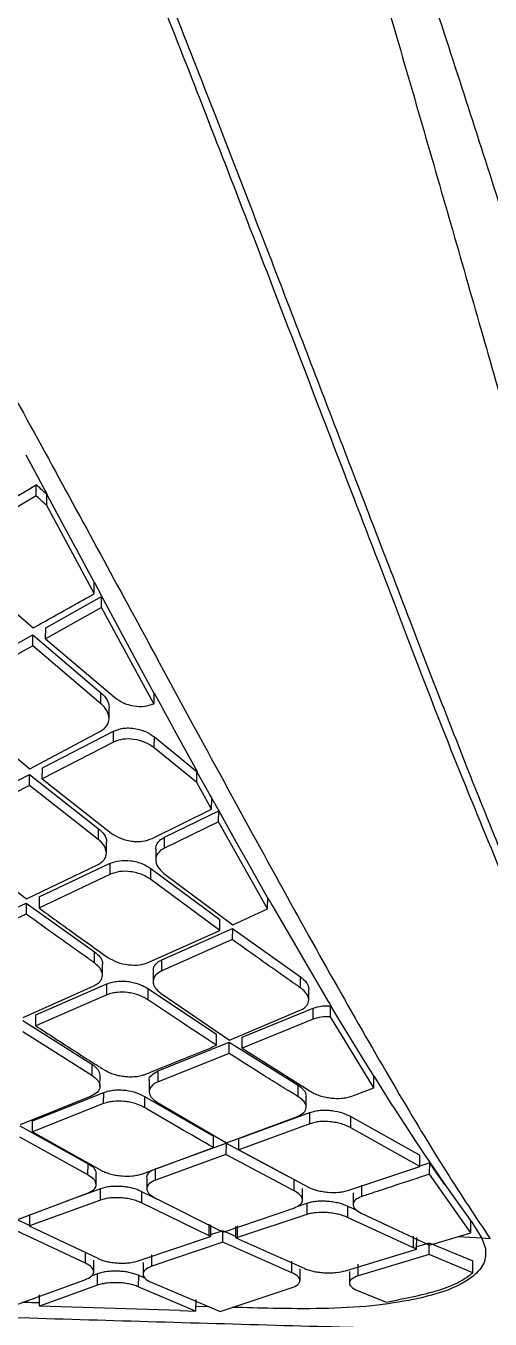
# Model space of a CAD drawing. Extents: x 943 to 1030, y 781 to 934.
# Drawn here: x 1013.632 to 1014.435, y 877.031 to 879.268 of the extents above; entities that cross this region are included whole.
import ezdxf

# ---------------------------------------------------------------- set-up
doc = ezdxf.new("R2010")
doc.units = 0
doc.header["$MEASUREMENT"] = 0
doc.layers.add('1', color=4, linetype='Continuous')

# ---------------------------------------------------------------- blocks, each defined once
blk = doc.blocks.new('AIRA')
at = {"layer": '1', "color": 3, "linetype": 'Continuous', "lineweight": 25}
for p, q in [((70.4545, 75.3599), (70.4912, 75.2913)), ((70.4722, 75.289), (70.4723, 75.3081)), ((70.4722, 75.289), (70.3491, 75.2161)), ((70.4907, 75.2721), (70.4908, 75.2912)), ((70.5725, 75.1197), (70.4907, 75.2721)), ((70.4908, 75.2912), (70.5206, 75.2355)), ((70.5206, 75.2355), (70.5391, 75.201)), ((70.5391, 75.201), (70.5413, 75.197)), ((70.5413, 75.197), (70.5726, 75.1388)), ((70.348, 75.1643), (70.467, 75.0603)), ((70.5725, 75.1197), (70.5726, 75.1387)), ((70.573, 75.1389), (70.5852, 75.1162)), ((70.4888, 75.0607), (70.5855, 75.1148)), ((70.5854, 75.0957), (70.5855, 75.1148)), ((70.5855, 75.1149), (70.5879, 75.1104)), ((70.5854, 75.0957), (70.4887, 75.0417)), ((70.6758, 74.929), (70.5854, 75.0957)), ((70.5879, 75.1104), (70.6466, 75.0018)), ((70.3446, 74.9814), (70.4664, 75.0483)), ((70.4663, 75.0293), (70.4664, 75.0483)), ((70.4664, 75.0483), (70.5844, 74.9484)), ((70.4887, 75.0417), (70.4888, 75.0607)), ((70.4663, 75.0293), (70.3445, 74.9625)), ((70.5843, 74.9294), (70.4663, 75.0293)), ((70.4887, 75.0417), (70.6078, 74.9404)), ((70.6466, 75.0018), (70.676, 74.9477)), ((70.5843, 74.9294), (70.5844, 74.9484)), ((70.6759, 74.9479), (70.6758, 74.929)), ((70.6765, 74.9475), (70.6895, 74.9237)), ((70.343, 74.9145), (70.4613, 74.8167)), ((70.5983, 74.9038), (70.5984, 74.9229)), ((70.6897, 74.9232), (70.7081, 74.8897)), ((70.4613, 74.8167), (70.5835, 74.8818)), ((70.483, 74.8184), (70.606, 74.8818)), ((70.6059, 74.8629), (70.606, 74.8818)), ((70.6766, 74.8529), (70.6767, 74.8719)), ((70.6767, 74.8719), (70.7505, 74.8118)), ((70.708, 74.8896), (70.7508, 74.8119)), ((70.6059, 74.8629), (70.4829, 74.7994)), ((70.7502, 74.793), (70.6766, 74.8529)), ((70.3376, 74.7446), (70.4606, 74.807)), ((70.4606, 74.807), (70.5798, 74.7137)), ((70.4606, 74.788), (70.4606, 74.8069)), ((70.4829, 74.7994), (70.483, 74.8184)), ((70.7502, 74.793), (70.7503, 74.8119)), ((70.7504, 74.8118), (70.7679, 74.78)), ((70.4606, 74.788), (70.3376, 74.7256)), ((70.5797, 74.6947), (70.4606, 74.788)), ((70.4829, 74.7994), (70.602, 74.7057)), ((70.7758, 74.7467), (70.7502, 74.793)), ((70.7679, 74.78), (70.7711, 74.7744)), ((70.7712, 74.7741), (70.7759, 74.7656)), ((70.7758, 74.7467), (70.7759, 74.7656)), ((70.7763, 74.7656), (70.7883, 74.7441)), ((70.6727, 74.6962), (70.7758, 74.7467)), ((70.6944, 74.6985), (70.7882, 74.744)), ((70.7879, 74.7249), (70.788, 74.7438)), ((70.788, 74.7439), (70.8211, 74.6847)), ((70.5798, 74.7137), (70.5797, 74.6947)), ((70.7879, 74.7249), (70.6943, 74.6795)), ((70.8727, 74.5744), (70.7879, 74.7249)), ((70.5938, 74.6711), (70.5938, 74.6902)), ((70.6943, 74.6795), (70.6944, 74.6985)), ((70.3364, 74.6811), (70.4556, 74.5919)), ((70.6792, 74.678), (70.6791, 74.6591)), ((70.8211, 74.6847), (70.8371, 74.6562)), ((70.4556, 74.5919), (70.5786, 74.6507)), ((70.4773, 74.5951), (70.6003, 74.6533)), ((70.6002, 74.6344), (70.6003, 74.6533)), ((70.6709, 74.6442), (70.7901, 74.5561)), ((70.6709, 74.6252), (70.6709, 74.6442)), ((70.8371, 74.6563), (70.8727, 74.5934)), ((70.4772, 74.5761), (70.6002, 74.6344)), ((70.79, 74.537), (70.6709, 74.6252)), ((70.6932, 74.6358), (70.8123, 74.5471)), ((70.3332, 74.5276), (70.455, 74.5845)), ((70.455, 74.5845), (70.4549, 74.5656)), ((70.455, 74.5845), (70.573, 74.5003)), ((70.4773, 74.595), (70.4772, 74.5761)), ((70.8727, 74.5744), (70.8728, 74.5934)), ((70.8731, 74.5935), (70.8817, 74.5786)), ((70.8816, 74.5786), (70.9369, 74.4832)), ((70.4549, 74.5655), (70.3331, 74.5086)), ((70.79, 74.537), (70.7901, 74.556)), ((70.8123, 74.5471), (70.8727, 74.5744)), ((70.667, 74.4821), (70.79, 74.537)), ((70.6899, 74.4865), (70.8117, 74.5404)), ((70.8117, 74.5404), (70.8116, 74.5213)), ((70.8117, 74.5404), (70.9297, 74.4569)), ((70.8116, 74.5213), (70.6898, 74.4674)), ((70.5729, 74.4813), (70.573, 74.5003)), ((70.587, 74.4599), (70.5871, 74.4791)), ((70.6747, 74.4677), (70.6747, 74.4488)), ((70.6898, 74.4674), (70.6899, 74.4865)), ((70.9369, 74.4832), (70.9775, 74.4145)), ((70.4717, 74.3914), (70.5947, 74.4447)), ((70.5946, 74.4257), (70.5947, 74.4447)), ((70.9297, 74.4378), (70.9297, 74.4569)), ((70.45, 74.3865), (70.5721, 74.4414)), ((70.5946, 74.4257), (70.4716, 74.3723)), ((70.6653, 74.4367), (70.6652, 74.4176)), ((70.6653, 74.4367), (70.7845, 74.3577)), ((70.6884, 74.428), (70.8067, 74.3476)), ((70.9437, 74.4168), (70.9438, 74.4359)), ((70.8067, 74.3476), (70.9289, 74.3991)), ((70.8285, 74.3527), (70.9514, 74.4027)), ((70.9513, 74.3835), (70.9514, 74.4027)), ((70.9775, 74.4145), (70.98, 74.4103)), ((70.98, 74.4103), (70.9821, 74.4068)), ((70.9815, 74.3876), (70.9816, 74.4067)), ((70.9816, 74.4067), (70.9938, 74.3864)), ((70.4494, 74.3817), (70.5686, 74.3058)), ((70.4716, 74.3723), (70.4717, 74.3913)), ((70.9513, 74.3835), (70.8284, 74.3335)), ((71.0565, 74.265), (70.9815, 74.3876)), ((70.9938, 74.3864), (71.0393, 74.3121)), ((70.4493, 74.3626), (70.5685, 74.2866)), ((70.7844, 74.3385), (70.7845, 74.3576)), ((70.6832, 74.2944), (70.8061, 74.3437)), ((70.8061, 74.3245), (70.8062, 74.3437)), ((70.8062, 74.3437), (70.9254, 74.2693)), ((70.8284, 74.3335), (70.8285, 74.3527)), ((70.8284, 74.3335), (70.9476, 74.2584)), ((70.8061, 74.3245), (70.6831, 74.2751)), ((71.0393, 74.3121), (71.0565, 74.2844)), ((70.5686, 74.3058), (70.5685, 74.2866)), ((70.5826, 74.2674), (70.5827, 74.2867)), ((70.6831, 74.2751), (70.6832, 74.2944)), ((70.668, 74.2777), (70.6679, 74.2584)), ((70.9253, 74.25), (70.9254, 74.2693)), ((71.0183, 74.2507), (71.0565, 74.265)), ((71.0565, 74.265), (71.0566, 74.2843)), ((71.0568, 74.2844), (71.0889, 74.2335)), ((70.5674, 74.2506), (70.4444, 74.2012)), ((70.4662, 74.208), (70.5891, 74.2568)), ((70.589, 74.2376), (70.5891, 74.2568)), ((70.6598, 74.2502), (70.6597, 74.2309)), ((70.6598, 74.2502), (70.779, 74.1813)), ((70.9394, 74.2315), (70.9395, 74.2508)), ((70.589, 74.2376), (70.4661, 74.1887)), ((70.682, 74.2397), (70.8013, 74.1701)), ((70.823, 74.1774), (70.9459, 74.2223)), ((70.9458, 74.2029), (70.9459, 74.2223)), ((71.0891, 74.2335), (71.1285, 74.1726)), ((70.4439, 74.1991), (70.562, 74.1337)), ((70.4661, 74.1887), (70.4662, 74.208)), ((70.8013, 74.1701), (70.9242, 74.2156)), ((70.9458, 74.2029), (70.8229, 74.1579)), ((71.0165, 74.1957), (71.0166, 74.2151)), ((71.0166, 74.2152), (71.1359, 74.1485)), ((70.5619, 74.1143), (70.4438, 74.1798)), ((70.4661, 74.1887), (70.5853, 74.122)), ((70.7789, 74.1618), (70.779, 74.1813)), ((70.8229, 74.1579), (70.823, 74.1774)), ((71.1358, 74.1288), (71.0165, 74.1957)), ((70.656, 74.1165), (70.7789, 74.1618)), ((70.6789, 74.125), (70.8007, 74.1693)), ((70.8007, 74.1692), (70.8006, 74.1497)), ((70.8007, 74.1693), (70.9044, 74.114)), ((70.8229, 74.1579), (70.9422, 74.0936)), ((71.1286, 74.1726), (71.1412, 74.1537)), ((71.1413, 74.1537), (71.1793, 74.0976)), ((70.5619, 74.1143), (70.562, 74.1337)), ((70.8006, 74.1497), (70.6789, 74.1054)), ((70.9187, 74.0866), (70.8006, 74.1497)), ((71.1358, 74.1288), (71.1359, 74.1485)), ((71.153, 74.1354), (71.1358, 74.1297)), ((71.1529, 74.1157), (71.153, 74.1354)), ((70.576, 74.0975), (70.5761, 74.117)), ((70.6638, 74.1101), (70.6637, 74.0906)), ((70.6789, 74.1054), (70.6789, 74.125)), ((71.0129, 74.0877), (71.1358, 74.1288)), ((71.2242, 74.0141), (71.1529, 74.1157)), ((70.5697, 74.0853), (70.5249, 74.069)), ((70.5837, 74.0904), (70.5697, 74.0853)), ((70.5836, 74.0707), (70.5837, 74.0903)), ((70.6544, 74.0856), (70.6543, 74.066)), ((70.6553, 74.0852), (70.6544, 74.0856)), ((70.6929, 74.0669), (70.6553, 74.0852)), ((70.9187, 74.0866), (70.9188, 74.1063)), ((70.9328, 74.0708), (70.9329, 74.0906)), ((71.0357, 74.0771), (71.0358, 74.0968)), ((71.1792, 74.0975), (71.2218, 74.0379)), ((70.439, 74.0366), (70.5611, 74.0826)), ((70.5836, 74.0707), (70.4607, 74.026)), ((70.7713, 74.0091), (70.6543, 74.066)), ((70.6775, 74.0746), (70.7959, 74.0154)), ((70.9235, 74.06), (70.9406, 74.0656)), ((70.9405, 74.0656), (70.9405, 74.0458)), ((71.0206, 74.0832), (71.0205, 74.0634)), ((70.4608, 74.0456), (70.4607, 74.026)), ((70.7959, 74.0154), (70.918, 74.0571)), ((70.9405, 74.0458), (70.8204, 74.0063)), ((71.1249, 73.9884), (71.0111, 74.0406)), ((71.0112, 74.0605), (71.0277, 74.0528)), ((71.0112, 74.0406), (71.0112, 74.0605)), ((71.0343, 74.0483), (71.1528, 73.9926)), ((70.4607, 74.027), (70.4384, 74.0375)), ((70.5577, 73.9615), (70.4384, 74.0178)), ((70.4611, 74.0257), (70.4607, 74.026)), ((70.4612, 74.0258), (70.58, 73.9695)), ((70.7713, 74.0091), (70.7714, 74.0289)), ((70.7737, 74.0279), (70.7736, 74.008)), ((70.7953, 74.0179), (70.7736, 74.0106)), ((70.7952, 73.998), (70.7953, 74.0179)), ((70.8176, 74.0081), (70.7953, 74.0179)), ((70.8176, 74.0054), (70.8177, 74.0253)), ((70.8204, 74.0063), (70.8204, 74.0262)), ((71.2218, 74.0379), (71.2243, 74.0342)), ((71.2242, 74.0141), (71.2243, 74.0343)), ((71.2247, 74.0343), (71.2433, 74.0049)), ((70.6507, 73.9661), (70.7736, 74.008)), ((70.7952, 73.998), (70.6723, 73.9564)), ((70.7736, 74.008), (70.7713, 74.0091)), ((70.9146, 73.9452), (70.7952, 73.998)), ((70.8204, 74.0063), (70.8176, 74.0054)), ((70.8176, 74.0054), (70.9369, 73.9523)), ((71.1249, 73.9884), (71.125, 74.0086)), ((71.1304, 73.986), (71.1305, 74.0062)), ((71.1305, 73.9904), (71.1522, 73.9969)), ((71.1521, 73.9767), (71.1522, 73.9969)), ((71.1522, 73.9969), (71.2279, 73.9655)), ((71.1528, 73.9926), (71.2242, 74.0141)), ((71.2432, 74.0048), (71.2016, 74.0073)), ((71.2576, 74.004), (71.2433, 74.0049)), ((71.2433, 74.0049), (71.2494, 73.9869)), ((70.5577, 73.9615), (70.5577, 73.9813)), ((70.6723, 73.9564), (70.6724, 73.9762)), ((71.0076, 73.9487), (71.1304, 73.986)), ((71.1521, 73.9767), (71.0292, 73.9397)), ((71.2278, 73.9452), (71.1521, 73.9767)), ((70.5718, 73.9469), (70.5719, 73.9667)), ((70.6573, 73.9627), (70.6572, 73.9428)), ((70.9146, 73.9452), (70.9146, 73.9652)), ((70.9287, 73.9316), (70.9288, 73.9517)), ((71.0292, 73.9397), (71.0293, 73.9598)), ((71.2278, 73.9452), (71.2279, 73.9655)), ((70.4343, 73.8887), (70.5566, 73.933)), ((70.5784, 73.9433), (70.5683, 73.9397)), ((70.5783, 73.9234), (70.5784, 73.9433)), ((70.6491, 73.9407), (70.649, 73.9208)), ((70.6604, 73.936), (70.6491, 73.9407)), ((70.6713, 73.9286), (70.7906, 73.8783)), ((71.0142, 73.9475), (71.0141, 73.9273)), ((70.5783, 73.9234), (70.478, 73.8873)), ((70.478, 73.8874), (70.4781, 73.9072)), ((70.7481, 73.8789), (70.649, 73.9208)), ((70.7906, 73.8783), (70.9135, 73.9189)), ((71.0282, 73.9142), (71.0779, 73.8944)), ((70.7211, 73.8798), (70.478, 73.8874)), ((70.7482, 73.899), (70.7481, 73.8789)), ((70.772, 73.8861), (70.7481, 73.8867)), ((70.7211, 73.8798), (70.7481, 73.8789))]:
    blk.add_line(p, q, dxfattribs=at)
for points, knots in [([(71.2457, 78.1326), (71.2927, 77.9911), (71.3867, 77.7087), (71.5224, 77.2969), (71.6513, 76.896), (71.7716, 76.5074), (71.882, 76.1308), (71.9811, 75.7678), (72.0672, 75.4214), (72.1382, 75.0962), (72.1888, 74.822), (72.2225, 74.5941), (72.2434, 74.4079), (72.2553, 74.2395), (72.2563, 74.1489), (72.2568, 74.1036)], [0, 0, 0, 0, 0.083389, 0.166545, 0.249266, 0.331863, 0.414655, 0.498053, 0.581911, 0.665729, 0.748937, 0.811246, 0.87376, 0.936869, 1, 1, 1, 1]), ([(70.6428, 77.642), (70.6902, 77.5111), (70.7849, 77.2489), (70.9208, 76.8576), (71.0528, 76.4699), (71.1787, 76.0884), (71.2987, 75.716), (71.4025, 75.3869), (71.4914, 75.1046), (71.5662, 74.8688), (71.6346, 74.6561), (71.6974, 74.4715), (71.7528, 74.314), (71.801, 74.1819), (71.8428, 74.0701), (71.8669, 74.0097), (71.8789, 73.9795)], [0, 0, 0, 0, 0.082589, 0.165416, 0.24837, 0.331192, 0.414034, 0.497446, 0.560621, 0.623393, 0.686188, 0.749611, 0.812567, 0.875073, 0.937549, 1, 1, 1, 1]), ([(70.6104, 77.631), (70.6541, 77.5016), (70.7416, 77.2427), (70.864, 76.8554), (70.9818, 76.4709), (71.0935, 76.0919), (71.2005, 75.7213), (71.2942, 75.393), (71.3766, 75.1101), (71.4482, 74.8729), (71.5165, 74.6581), (71.5817, 74.4711), (71.6423, 74.3126), (71.6976, 74.1805), (71.7487, 74.0701), (71.7785, 74.0104), (71.7933, 73.9805)], [0, 0, 0, 0, 0.082411, 0.164951, 0.247638, 0.330248, 0.412935, 0.496232, 0.559503, 0.622548, 0.685579, 0.749219, 0.81255, 0.875197, 0.937632, 1, 1, 1, 1]), ([(70.2064, 77.3544), (70.2559, 77.2393), (70.3574, 77.0031), (70.5013, 76.6536), (70.6434, 76.301), (70.7779, 75.9581), (70.9059, 75.6264), (71.0039, 75.3709), (71.0759, 75.1841), (71.1249, 75.0567), (71.1724, 74.9338), (71.2179, 74.8171), (71.2618, 74.7084), (71.3034, 74.6062), (71.3414, 74.5114), (71.378, 74.4244), (71.411, 74.3495), (71.4399, 74.2857), (71.4663, 74.2269), (71.4909, 74.173), (71.5179, 74.1175), (71.5468, 74.0664), (71.5616, 74.034), (71.5683, 74.0192)], [0, 0, 0, 0, 0.082249, 0.168725, 0.250938, 0.337838, 0.421226, 0.501438, 0.538138, 0.573957, 0.608923, 0.645818, 0.681064, 0.714276, 0.751294, 0.786327, 0.81865, 0.848238, 0.87506, 0.90615, 0.934321, 0.970126, 1, 1, 1, 1]), ([(71.5678, 74.0192), (71.5511, 74.0508), (71.5177, 74.114), (71.4614, 74.2277), (71.3984, 74.3592), (71.3289, 74.5117), (71.2561, 74.6873), (71.1749, 74.8853), (71.0934, 75.1003), (70.9878, 75.3734), (70.8589, 75.7101), (70.7035, 76.1101), (70.5405, 76.5191), (70.3708, 76.9329), (70.2515, 77.2106), (70.1919, 77.3493)], [0, 0, 0, 0, 0.0625609, 0.1250947, 0.1873823, 0.2497889, 0.3127537, 0.3763096, 0.4391244, 0.5016072, 0.6016991, 0.7016111, 0.8011802, 0.9006685, 1, 1, 1, 1]), ([(69.8259, 76.526), (69.9039, 76.3947), (70.0603, 76.1314), (70.2778, 75.7453), (70.4826, 75.3741), (70.6519, 75.0618), (70.7898, 74.8077), (70.8996, 74.6071), (71.0017, 74.4238), (71.0959, 74.2603), (71.1828, 74.1161), (71.2327, 74.0413), (71.2576, 74.004)], [0, 0, 0, 0, 0.1280884, 0.2568048, 0.3836102, 0.5088305, 0.5930086, 0.6749207, 0.7545369, 0.8369035, 0.9186293, 1, 1, 1, 1]), ([(70.3492, 75.2352), (70.3722, 75.2487), (70.4132, 75.2729), (70.4542, 75.2974), (70.4723, 75.3081)], [0, 0, 0, 0, 0.56, 1, 1, 1, 1]), ([(70.4908, 75.2912), (70.4873, 75.2944), (70.4812, 75.3), (70.475, 75.3056), (70.4723, 75.3081)], [0, 0, 0, 0, 0.56, 1, 1, 1, 1]), ([(70.4907, 75.2721), (70.4872, 75.2753), (70.4811, 75.2809), (70.4749, 75.2865), (70.4722, 75.289)], [0, 0, 0, 0, 0.560002, 1, 1, 1, 1]), ([(70.467, 75.0603), (70.4908, 75.0737), (70.5218, 75.0911), (70.557, 75.1109), (70.5684, 75.1173), (70.5725, 75.1197)], [0, 0, 0, 0, 0.675666, 0.8817494, 1, 1, 1, 1]), ([(70.5844, 74.9484), (70.5885, 74.9443), (70.5966, 74.9363), (70.5977, 74.9273), (70.5983, 74.9229)], [0, 0, 0, 0, 0.514863, 1, 1, 1, 1]), ([(70.6078, 74.9404), (70.6126, 74.937), (70.6179, 74.9331), (70.6255, 74.9299), (70.6314, 74.9277), (70.643, 74.9248), (70.66, 74.9239), (70.6705, 74.9273), (70.6758, 74.929)], [0, 0, 0, 0, 0.249672, 0.279533, 0.331355, 0.500501, 0.750437, 1, 1, 1, 1]), ([(70.5835, 74.8818), (70.5857, 74.8832), (70.5902, 74.8859), (70.5962, 74.893), (70.5996, 74.9033), (70.5966, 74.9146), (70.5909, 74.9233), (70.5865, 74.9274), (70.5843, 74.9294)], [0, 0, 0, 0, 0.129849, 0.256577, 0.500027, 0.739816, 0.867442, 1, 1, 1, 1]), ([(70.6766, 74.8529), (70.6715, 74.8564), (70.6612, 74.8633), (70.6415, 74.8684), (70.6216, 74.8689), (70.6111, 74.8649), (70.6059, 74.8629)], [0, 0, 0, 0, 0.249876, 0.499985, 0.750166, 1, 1, 1, 1]), ([(70.606, 74.8818), (70.6105, 74.8836), (70.6177, 74.8866), (70.6303, 74.8876), (70.6419, 74.887), (70.6535, 74.8843), (70.6658, 74.8796), (70.6726, 74.8748), (70.6767, 74.8719)], [0, 0, 0, 0, 0.216163, 0.350227, 0.501065, 0.661208, 0.79787, 1, 1, 1, 1]), ([(70.5798, 74.7137), (70.5834, 74.7103), (70.591, 74.7032), (70.5943, 74.6947), (70.5938, 74.6905), (70.5937, 74.6902)], [0, 0, 0, 0, 0.469767, 0.964875, 1, 1, 1, 1]), ([(70.5786, 74.6507), (70.581, 74.6521), (70.5856, 74.6547), (70.5916, 74.6612), (70.595, 74.6707), (70.592, 74.6811), (70.5862, 74.6892), (70.5818, 74.6929), (70.5797, 74.6947)], [0, 0, 0, 0, 0.137602, 0.266962, 0.500216, 0.748131, 0.873655, 1, 1, 1, 1]), ([(70.602, 74.7057), (70.6067, 74.7026), (70.614, 74.6978), (70.6266, 74.6936), (70.6343, 74.6921), (70.64, 74.6914), (70.6465, 74.6909), (70.6587, 74.6911), (70.6675, 74.6943), (70.6727, 74.6962)], [0, 0, 0, 0, 0.230961, 0.360895, 0.50002, 0.528958, 0.580399, 0.750364, 1, 1, 1, 1]), ([(70.6793, 74.678), (70.6794, 74.6797), (70.6796, 74.6836), (70.6825, 74.6892), (70.6873, 74.6945), (70.692, 74.6971), (70.6944, 74.6985)], [0, 0, 0, 0, 0.216714, 0.471154, 0.732202, 1, 1, 1, 1]), ([(70.6943, 74.6795), (70.6919, 74.6782), (70.6873, 74.6755), (70.6812, 74.669), (70.6779, 74.6595), (70.6811, 74.6469), (70.6892, 74.6395), (70.6932, 74.6358)], [0, 0, 0, 0, 0.13636, 0.265413, 0.500801, 0.750555, 1, 1, 1, 1]), ([(70.6003, 74.6533), (70.6055, 74.6551), (70.6159, 74.6588), (70.633, 74.6585), (70.6464, 74.6559), (70.659, 74.6518), (70.6663, 74.6472), (70.6709, 74.6442)], [0, 0, 0, 0, 0.250595, 0.500819, 0.640345, 0.770174, 1, 1, 1, 1]), ([(70.6709, 74.6252), (70.6662, 74.6282), (70.6588, 74.6329), (70.6463, 74.6369), (70.6328, 74.6396), (70.6158, 74.6399), (70.6054, 74.6362), (70.6002, 74.6344)], [0, 0, 0, 0, 0.230734, 0.360874, 0.500617, 0.750231, 1, 1, 1, 1]), ([(70.5729, 74.4813), (70.5722, 74.4818), (70.571, 74.4826), (70.5689, 74.4841), (70.5657, 74.4863), (70.5601, 74.4903), (70.55, 74.4974), (70.5323, 74.5099), (70.4998, 74.5331), (70.4727, 74.5526), (70.4549, 74.5656)], [0, 0, 0, 0, 0.01708, 0.030453, 0.05447, 0.097414, 0.174204, 0.310734, 0.54583, 1, 1, 1, 1]), ([(70.4772, 74.5761), (70.4972, 74.5615), (70.5369, 74.5326), (70.5766, 74.5045), (70.5964, 74.4905)], [0, 0, 0, 0, 0.503377, 1, 1, 1, 1]), ([(70.9297, 74.4378), (70.929, 74.4383), (70.9278, 74.4391), (70.9257, 74.4406), (70.9225, 74.4428), (70.9168, 74.4467), (70.9068, 74.4537), (70.8891, 74.4661), (70.8566, 74.4891), (70.8295, 74.5085), (70.8116, 74.5213)], [0, 0, 0, 0, 0.017059, 0.030417, 0.054407, 0.097308, 0.174042, 0.310543, 0.546083, 1, 1, 1, 1]), ([(70.573, 74.5003), (70.5762, 74.4977), (70.5833, 74.4919), (70.5871, 74.4843), (70.5869, 74.48), (70.5868, 74.4791)], [0, 0, 0, 0, 0.406911, 0.879767, 1, 1, 1, 1]), ([(70.5964, 74.4905), (70.6015, 74.4875), (70.6118, 74.4815), (70.6317, 74.4773), (70.6515, 74.4769), (70.6618, 74.4803), (70.667, 74.4821)], [0, 0, 0, 0, 0.24943, 0.499802, 0.749226, 1, 1, 1, 1]), ([(70.5721, 74.4414), (70.5747, 74.4428), (70.5795, 74.4453), (70.5852, 74.4514), (70.5875, 74.4581), (70.5864, 74.4655), (70.5827, 74.4728), (70.5774, 74.4775), (70.5734, 74.4809), (70.5729, 74.4813)], [0, 0, 0, 0, 0.151088, 0.280712, 0.502797, 0.628612, 0.773583, 0.97398, 1, 1, 1, 1]), ([(70.6898, 74.4674), (70.6857, 74.465), (70.6775, 74.4602), (70.6741, 74.4512), (70.6751, 74.4437), (70.6786, 74.4362), (70.6845, 74.4312), (70.6884, 74.428)], [0, 0, 0, 0, 0.24956, 0.499443, 0.630946, 0.75831, 1, 1, 1, 1]), ([(70.675, 74.4677), (70.675, 74.4688), (70.6749, 74.4719), (70.6773, 74.4768), (70.682, 74.4823), (70.6872, 74.4851), (70.6899, 74.4865)], [0, 0, 0, 0, 0.144209, 0.412537, 0.697782, 1, 1, 1, 1]), ([(70.5946, 74.4447), (70.5977, 74.4459), (70.6038, 74.4481), (70.6144, 74.4496), (70.6251, 74.4497), (70.6382, 74.4482), (70.6527, 74.4441), (70.6613, 74.439), (70.6653, 74.4367)], [0, 0, 0, 0, 0.15596, 0.303031, 0.44125, 0.570661, 0.802319, 1, 1, 1, 1]), ([(70.9297, 74.4569), (70.9337, 74.4536), (70.9397, 74.4486), (70.9433, 74.4413), (70.9436, 74.4377), (70.9438, 74.4359)], [0, 0, 0, 0, 0.492189, 0.749872, 1, 1, 1, 1]), ([(70.6652, 74.4176), (70.6648, 74.4178), (70.6635, 74.4185), (70.6591, 74.4212), (70.6514, 74.4249), (70.6407, 74.4281), (70.6275, 74.4304), (70.615, 74.4306), (70.603, 74.4288), (70.5975, 74.4268), (70.5946, 74.4257)], [0, 0, 0, 0, 0.025407, 0.070375, 0.219462, 0.371808, 0.495764, 0.723923, 0.851148, 1, 1, 1, 1]), ([(70.9289, 74.3991), (70.9315, 74.4004), (70.9364, 74.4028), (70.942, 74.4087), (70.9443, 74.4151), (70.9432, 74.4223), (70.9395, 74.4294), (70.9342, 74.434), (70.9301, 74.4374), (70.9297, 74.4378)], [0, 0, 0, 0, 0.153994, 0.284159, 0.503223, 0.629073, 0.773858, 0.974199, 1, 1, 1, 1]), ([(70.7844, 74.3385), (70.7647, 74.3514), (70.7266, 74.3763), (70.6882, 74.402), (70.6694, 74.4147), (70.6691, 74.415), (70.6678, 74.4158), (70.6666, 74.4167), (70.6653, 74.4175), (70.6653, 74.4176), (70.6652, 74.4176), (70.6652, 74.4176)], [0, 0, 0, 0, 0.496622, 0.959959, 0.966007, 0.968102, 0.968336, 0.997854, 0.99938, 0.99993, 1, 1, 1, 1]), ([(70.9514, 74.4027), (70.9565, 74.4043), (70.9655, 74.4072), (70.9769, 74.4069), (70.9819, 74.4067)], [0, 0, 0, 0, 0.562085, 1, 1, 1, 1]), ([(70.9815, 74.3876), (70.9759, 74.3877), (70.9646, 74.3879), (70.9558, 74.385), (70.9513, 74.3835)], [0, 0, 0, 0, 0.498908, 1, 1, 1, 1]), ([(70.4716, 74.3723), (70.494, 74.3577), (70.5261, 74.3367), (70.5625, 74.3136), (70.5785, 74.3034), (70.5855, 74.299), (70.5889, 74.2969), (70.5902, 74.2961), (70.5908, 74.2957)], [0, 0, 0, 0, 0.562916, 0.80802, 0.915709, 0.967635, 0.983714, 1, 1, 1, 1]), ([(70.6615, 74.2886), (70.6872, 74.299), (70.7282, 74.3156), (70.7692, 74.3323), (70.7844, 74.3385)], [0, 0, 0, 0, 0.628052, 1, 1, 1, 1]), ([(70.9253, 74.25), (70.9252, 74.25), (70.9251, 74.2502), (70.9248, 74.2503), (70.9246, 74.2504), (70.9244, 74.2505), (70.9241, 74.2507), (70.9231, 74.2513), (70.921, 74.2526), (70.9167, 74.2552), (70.9081, 74.2604), (70.8908, 74.2711), (70.856, 74.2927), (70.8261, 74.3117), (70.8061, 74.3245)], [0, 0, 0, 0, 0.00186, 0.003746, 0.006646, 0.007663, 0.007781, 0.015489, 0.030909, 0.06177, 0.12357, 0.247489, 0.496607, 1, 1, 1, 1]), ([(70.5685, 74.2866), (70.5724, 74.2837), (70.5784, 74.2792), (70.582, 74.2723), (70.5832, 74.2654), (70.5798, 74.257), (70.5715, 74.2528), (70.5674, 74.2506)], [0, 0, 0, 0, 0.235751, 0.364656, 0.500761, 0.749753, 1, 1, 1, 1]), ([(70.5686, 74.3058), (70.5708, 74.3042), (70.5752, 74.3011), (70.5811, 74.2945), (70.582, 74.2897), (70.5825, 74.2866)], [0, 0, 0, 0, 0.266323, 0.525061, 1, 1, 1, 1]), ([(70.5908, 74.2957), (70.5932, 74.2943), (70.5981, 74.2916), (70.6069, 74.2883), (70.6163, 74.2859), (70.6261, 74.2845), (70.6364, 74.284), (70.6467, 74.2846), (70.6553, 74.2865), (70.6598, 74.288), (70.6615, 74.2886)], [0, 0, 0, 0, 0.124915, 0.249765, 0.374784, 0.50009, 0.622303, 0.766309, 0.912636, 1, 1, 1, 1]), ([(70.6682, 74.2777), (70.6681, 74.2778), (70.6669, 74.2812), (70.6712, 74.2876), (70.6792, 74.2921), (70.6832, 74.2944)], [0, 0, 0, 0, 0.015725, 0.508079, 1, 1, 1, 1]), ([(70.6831, 74.2751), (70.6815, 74.2744), (70.677, 74.2724), (70.6705, 74.2673), (70.6673, 74.2604), (70.6685, 74.2535), (70.6722, 74.2468), (70.6782, 74.2425), (70.682, 74.2397)], [0, 0, 0, 0, 0.09197, 0.250204, 0.49973, 0.637344, 0.766683, 1, 1, 1, 1]), ([(70.9254, 74.2693), (70.9276, 74.2678), (70.932, 74.2648), (70.9379, 74.2583), (70.9388, 74.2538), (70.9393, 74.2508)], [0, 0, 0, 0, 0.265519, 0.524038, 1, 1, 1, 1]), ([(70.6597, 74.2309), (70.6593, 74.2311), (70.6579, 74.2317), (70.6529, 74.2345), (70.6449, 74.2377), (70.6342, 74.2403), (70.6216, 74.2421), (70.6088, 74.2421), (70.597, 74.2403), (70.5918, 74.2385), (70.589, 74.2376)], [0, 0, 0, 0, 0.024728, 0.074704, 0.251022, 0.374298, 0.500839, 0.731252, 0.860905, 1, 1, 1, 1]), ([(70.5891, 74.2568), (70.5919, 74.2578), (70.5974, 74.2597), (70.6072, 74.2612), (70.6174, 74.2616), (70.6304, 74.2606), (70.646, 74.2573), (70.6553, 74.2525), (70.6598, 74.2502)], [0, 0, 0, 0, 0.143059, 0.28071, 0.413088, 0.540348, 0.779111, 1, 1, 1, 1]), ([(70.9242, 74.2156), (70.9283, 74.2176), (70.9366, 74.2215), (70.9399, 74.2294), (70.9389, 74.2362), (70.9355, 74.2419), (70.9306, 74.2464), (70.9267, 74.2487), (70.9254, 74.2498), (70.9253, 74.25)], [0, 0, 0, 0, 0.250074, 0.498675, 0.628283, 0.775268, 0.932805, 0.991476, 1, 1, 1, 1]), ([(70.9476, 74.2584), (70.95, 74.257), (70.9549, 74.2543), (70.9637, 74.2511), (70.9732, 74.2487), (70.9857, 74.2468), (70.9984, 74.2465), (71.0101, 74.2481), (71.0155, 74.2498), (71.0183, 74.2507)], [0, 0, 0, 0, 0.124951, 0.249802, 0.374855, 0.500386, 0.726802, 0.85762, 1, 1, 1, 1]), ([(70.7789, 74.1618), (70.7592, 74.173), (70.7211, 74.1946), (70.6827, 74.2173), (70.6639, 74.2284), (70.6636, 74.2286), (70.6635, 74.2287), (70.6623, 74.2294), (70.6611, 74.2302), (70.6598, 74.2309), (70.6597, 74.2309), (70.6597, 74.2309), (70.6597, 74.2309)], [0, 0, 0, 0, 0.496568, 0.960003, 0.96604, 0.967652, 0.968247, 0.968328, 0.99788, 0.9994, 0.999936, 1, 1, 1, 1]), ([(70.9459, 74.2223), (70.9487, 74.2232), (70.9542, 74.2249), (70.964, 74.2262), (70.9741, 74.2265), (70.9871, 74.2255), (71.0027, 74.2221), (71.0121, 74.2174), (71.0166, 74.2152)], [0, 0, 0, 0, 0.142932, 0.280393, 0.412562, 0.539643, 0.778339, 1, 1, 1, 1]), ([(71.0165, 74.1957), (71.0141, 74.197), (71.0093, 74.1995), (71.0006, 74.2026), (70.991, 74.2049), (70.9783, 74.2068), (70.9655, 74.2069), (70.9538, 74.2054), (70.9486, 74.2037), (70.9458, 74.2029)], [0, 0, 0, 0, 0.123472, 0.247794, 0.373354, 0.50053, 0.731312, 0.860973, 1, 1, 1, 1]), ([(70.562, 74.1337), (70.5642, 74.1324), (70.5685, 74.1298), (70.5745, 74.124), (70.5754, 74.1198), (70.576, 74.117)], [0, 0, 0, 0, 0.259671, 0.515001, 1, 1, 1, 1]), ([(71.1792, 74.0976), (71.1738, 74.1054), (71.1651, 74.1177), (71.1563, 74.1306), (71.153, 74.1354)], [0, 0, 0, 0, 0.627987, 1, 1, 1, 1]), ([(70.5611, 74.0826), (70.5652, 74.0846), (70.5729, 74.0884), (70.5757, 74.094), (70.5761, 74.0985), (70.5753, 74.1021), (70.5716, 74.108), (70.5656, 74.1118), (70.5619, 74.1142)], [0, 0, 0, 0, 0.248684, 0.470226, 0.499106, 0.641324, 0.77228, 1, 1, 1, 1]), ([(70.5853, 74.122), (70.5878, 74.1208), (70.5927, 74.1184), (70.6016, 74.1156), (70.611, 74.1136), (70.6237, 74.1121), (70.6365, 74.1123), (70.6482, 74.114), (70.6534, 74.1157), (70.656, 74.1165)], [0, 0, 0, 0, 0.12803, 0.253938, 0.378097, 0.500968, 0.73402, 0.862921, 1, 1, 1, 1]), ([(70.6639, 74.1102), (70.6638, 74.1103), (70.6633, 74.1128), (70.6657, 74.1169), (70.6711, 74.1216), (70.6759, 74.1239), (70.6786, 74.1249), (70.6789, 74.125)], [0, 0, 0, 0, 0.026409, 0.419619, 0.713247, 0.965879, 1, 1, 1, 1]), ([(71.1529, 74.1157), (71.1333, 74.1092), (71.1016, 74.0987), (71.0625, 74.0859), (71.043, 74.0795), (71.0357, 74.0771)], [0, 0, 0, 0, 0.500002, 0.813762, 1, 1, 1, 1]), ([(70.6544, 74.0856), (70.6519, 74.0867), (70.6471, 74.089), (70.6382, 74.0916), (70.6288, 74.0935), (70.616, 74.0948), (70.6031, 74.0946), (70.5914, 74.0928), (70.5863, 74.0912), (70.5837, 74.0904)], [0, 0, 0, 0, 0.126876, 0.252387, 0.376994, 0.501165, 0.736657, 0.864856, 1, 1, 1, 1]), ([(70.6789, 74.1054), (70.6747, 74.1035), (70.6665, 74.0995), (70.6631, 74.0923), (70.6642, 74.0863), (70.668, 74.0804), (70.6738, 74.0768), (70.6775, 74.0745)], [0, 0, 0, 0, 0.248673, 0.498768, 0.643403, 0.775236, 1, 1, 1, 1]), ([(70.918, 74.0571), (70.9221, 74.0589), (70.9298, 74.0623), (70.9326, 74.0675), (70.9329, 74.0717), (70.9322, 74.0751), (70.9284, 74.0807), (70.9225, 74.0843), (70.9187, 74.0866)], [0, 0, 0, 0, 0.24865, 0.473588, 0.499379, 0.642185, 0.773271, 1, 1, 1, 1]), ([(70.9422, 74.0936), (70.9447, 74.0924), (70.9496, 74.0901), (70.9585, 74.0874), (70.9679, 74.0855), (70.9806, 74.0839), (70.9934, 74.0839), (71.005, 74.0854), (71.0102, 74.0869), (71.0129, 74.0877)], [0, 0, 0, 0, 0.128241, 0.254119, 0.378115, 0.500845, 0.73368, 0.862654, 1, 1, 1, 1]), ([(70.6543, 74.066), (70.6518, 74.0671), (70.647, 74.0693), (70.6381, 74.0719), (70.6287, 74.0738), (70.6159, 74.0752), (70.603, 74.075), (70.5914, 74.0732), (70.5862, 74.0716), (70.5836, 74.0707)], [0, 0, 0, 0, 0.126871, 0.252377, 0.376978, 0.501143, 0.736684, 0.864879, 1, 1, 1, 1]), ([(70.9405, 74.0656), (70.9432, 74.0664), (70.9484, 74.0679), (70.9577, 74.0692), (70.9675, 74.0696), (70.9775, 74.0692), (70.9872, 74.0679), (70.9993, 74.0654), (71.0065, 74.0624), (71.0112, 74.0605)], [0, 0, 0, 0, 0.136454, 0.268833, 0.397516, 0.522919, 0.645488, 0.765703, 1, 1, 1, 1]), ([(71.0357, 74.0771), (71.0316, 74.0753), (71.0233, 74.0717), (71.0199, 74.065), (71.0211, 74.0593), (71.0248, 74.0539), (71.0307, 74.0505), (71.0343, 74.0483)], [0, 0, 0, 0, 0.248617, 0.499056, 0.644588, 0.776656, 1, 1, 1, 1]), ([(71.0112, 74.0406), (71.0087, 74.0417), (71.0038, 74.0438), (70.995, 74.0463), (70.9855, 74.0482), (70.9727, 74.0496), (70.9598, 74.0495), (70.9482, 74.0479), (70.9431, 74.0465), (70.9405, 74.0458)], [0, 0, 0, 0, 0.127168, 0.252671, 0.377095, 0.501042, 0.736255, 0.864537, 1, 1, 1, 1]), ([(71.1304, 73.986), (71.1294, 73.9865), (71.1276, 73.9873), (71.1257, 73.9881), (71.1249, 73.9884)], [0, 0, 0, 0, 0.560001, 1, 1, 1, 1]), ([(71.2494, 73.9869), (71.2498, 73.9783), (71.2507, 73.9615), (71.2358, 73.9465), (71.2285, 73.9392)], [0, 0, 0, 0, 0.512874, 1, 1, 1, 1]), ([(61.1498, 73.9704), (61.9067, 73.9616), (63.5384, 73.9426), (65.5684, 73.9186), (67.0751, 73.896), (67.801, 73.8841), (68.3401, 73.8751), (69.4094, 73.8567), (70.3845, 73.8405), (71.1483, 73.8278)], [0, 0, 0, 0, 0.227111, 0.489631, 0.609075, 0.679169, 0.707418, 0.770829, 1, 1, 1, 1]), ([(71.1286, 73.8473), (71.128, 73.8473), (71.1233, 73.8474), (71.1077, 73.8478), (71.0519, 73.8494), (70.8437, 73.8551), (70.0335, 73.8787), (68.4312, 73.929), (66.9847, 73.9549), (66.1516, 73.9698)], [0, 0, 0, 0, 0.000353, 0.002828, 0.009436, 0.033986, 0.128384, 0.498019, 1, 1, 1, 1]), ([(70.5566, 73.933), (70.5608, 73.9349), (70.5655, 73.937), (70.5687, 73.94), (70.5708, 73.9424), (70.5726, 73.9473), (70.5699, 73.9546), (70.5617, 73.9592), (70.5577, 73.9615)], [0, 0, 0, 0, 0.249217, 0.275037, 0.325673, 0.500962, 0.751745, 1, 1, 1, 1]), ([(70.58, 73.9694), (70.5825, 73.9684), (70.5874, 73.9664), (70.5963, 73.9641), (70.6057, 73.9626), (70.6154, 73.9618), (70.6251, 73.9617), (70.6378, 73.9626), (70.6455, 73.9647), (70.6507, 73.9661)], [0, 0, 0, 0, 0.130335, 0.256811, 0.379915, 0.50028, 0.623239, 0.749276, 1, 1, 1, 1]), ([(70.6723, 73.9564), (70.6681, 73.9545), (70.6633, 73.9524), (70.6601, 73.9494), (70.6581, 73.947), (70.6563, 73.9423), (70.6591, 73.9352), (70.6672, 73.9308), (70.6713, 73.9286)], [0, 0, 0, 0, 0.249014, 0.280475, 0.333, 0.500883, 0.751759, 1, 1, 1, 1]), ([(70.9369, 73.9523), (70.9394, 73.9513), (70.9443, 73.9494), (70.9532, 73.9473), (70.9626, 73.9458), (70.9723, 73.945), (70.982, 73.9449), (70.9948, 73.9456), (71.0025, 73.9475), (71.0076, 73.9487)], [0, 0, 0, 0, 0.130658, 0.257142, 0.380061, 0.500226, 0.622991, 0.748884, 1, 1, 1, 1]), ([(70.649, 73.9208), (70.6465, 73.9218), (70.6416, 73.9237), (70.6327, 73.9259), (70.6234, 73.9273), (70.6106, 73.9282), (70.5977, 73.9277), (70.586, 73.9258), (70.5809, 73.9242), (70.5783, 73.9234)], [0, 0, 0, 0, 0.129796, 0.256079, 0.379382, 0.500276, 0.738434, 0.866231, 1, 1, 1, 1]), ([(70.6491, 73.9407), (70.6466, 73.9417), (70.6418, 73.9436), (70.633, 73.9457), (70.6237, 73.9472), (70.6141, 73.9479), (70.6045, 73.948), (70.5951, 73.9472), (70.586, 73.9457), (70.5809, 73.9441), (70.5784, 73.9433)], [0, 0, 0, 0, 0.127612, 0.252674, 0.375716, 0.497291, 0.616026, 0.739088, 0.866941, 1, 1, 1, 1]), ([(70.9135, 73.9189), (70.9178, 73.9206), (70.9225, 73.9226), (70.9256, 73.9253), (70.9277, 73.9275), (70.9295, 73.932), (70.9268, 73.9387), (70.9186, 73.943), (70.9146, 73.9452)], [0, 0, 0, 0, 0.248868, 0.276958, 0.328417, 0.501049, 0.752285, 1, 1, 1, 1]), ([(71.0292, 73.9397), (71.025, 73.938), (71.0194, 73.9357), (71.0151, 73.9315), (71.0132, 73.9269), (71.016, 73.9204), (71.0241, 73.9163), (71.0282, 73.9142)], [0, 0, 0, 0, 0.248835, 0.333176, 0.500935, 0.752118, 1, 1, 1, 1]), ([(71.0779, 73.8944), (71.1102, 73.9007), (71.1588, 73.9102), (71.2058, 73.9287), (71.2205, 73.9397), (71.2278, 73.9452)], [0, 0, 0, 0, 0.4993312, 0.7497415, 1, 1, 1, 1]), ([(71.2285, 73.9392), (71.2173, 73.9316), (71.195, 73.9165), (71.1541, 73.9058), (71.1337, 73.9004)], [0, 0, 0, 0, 0.499619, 1, 1, 1, 1]), ([(70.478, 73.893), (70.4753, 73.8931), (70.4654, 73.8933), (70.4554, 73.8935), (70.4481, 73.8937)], [0, 0, 0, 0, 0.268226, 1, 1, 1, 1]), ([(71.1337, 73.9004), (71.1107, 73.8962), (71.0633, 73.8875), (70.9788, 73.8827), (70.9175, 73.8828), (70.862, 73.8839), (70.835, 73.8846), (70.8115, 73.8852)], [0, 0, 0, 0, 0.244603, 0.506403, 0.760471, 0.790896, 1, 1, 1, 1]), ([(71.147, 73.8277), (71.1979, 73.8283), (71.2966, 73.8294), (71.4382, 73.8367), (71.5624, 73.8461), (71.6626, 73.8569), (71.7368, 73.867), (71.7874, 73.8762), (71.8183, 73.8836), (71.8373, 73.889), (71.8455, 73.8917), (71.849, 73.8928)], [0, 0, 0, 0, 0.205821, 0.398806, 0.568508, 0.708617, 0.819145, 0.903304, 0.963115, 0.984222, 1, 1, 1, 1])]:
    blk.add_open_spline(points, degree=3, knots=knots, dxfattribs=at)
blk.add_open_spline([(70.5155, 67.6965), (70.6554, 68.005), (70.9352, 68.622), (71.2992, 69.5551), (71.622, 70.4929), (71.8996, 71.4354), (72.1319, 72.3817), (72.3224, 73.3311), (72.4114, 73.966), (72.4559, 74.2834)], degree=3, dxfattribs=at)

msp = doc.modelspace()

# ---------------------------------------------------------------- block references
at = {"layer": '1'}
msp.add_blockref('AIRA', (943.1775, 803.1658), dxfattribs=at)

doc.saveas('drawing.dxf')
